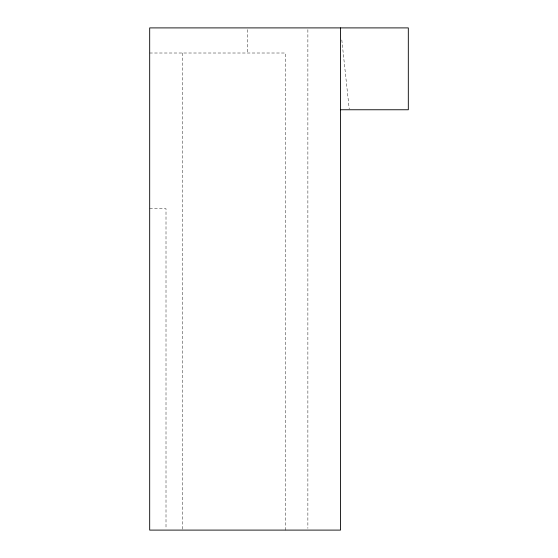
<?xml version="1.0" encoding="UTF-8"?>
<svg xmlns="http://www.w3.org/2000/svg" width="558" height="558" viewBox="0 0 558 558"><rect width="100%" height="100%" fill="white"/><g stroke="black" fill="none" stroke-linecap="round" stroke-linejoin="round"><path stroke-width="0.42" stroke-dasharray="2.79 2.09" d="M149.684 53.01L285.278 53.01L285.278 530.1M149.684 208.692L166.005 208.692L166.005 528.356M341.817 39.967L349.217 108.894M307.876 29.644L307.876 528.356M247.613 29.63L247.613 53.01M182.326 53.01L182.326 530.1"/><path stroke-width="0.84" d="M340.519 109.759L408.316 109.759L408.316 27.9L149.684 27.9L149.684 530.1L340.519 530.1L340.519 27.9"/></g></svg>
